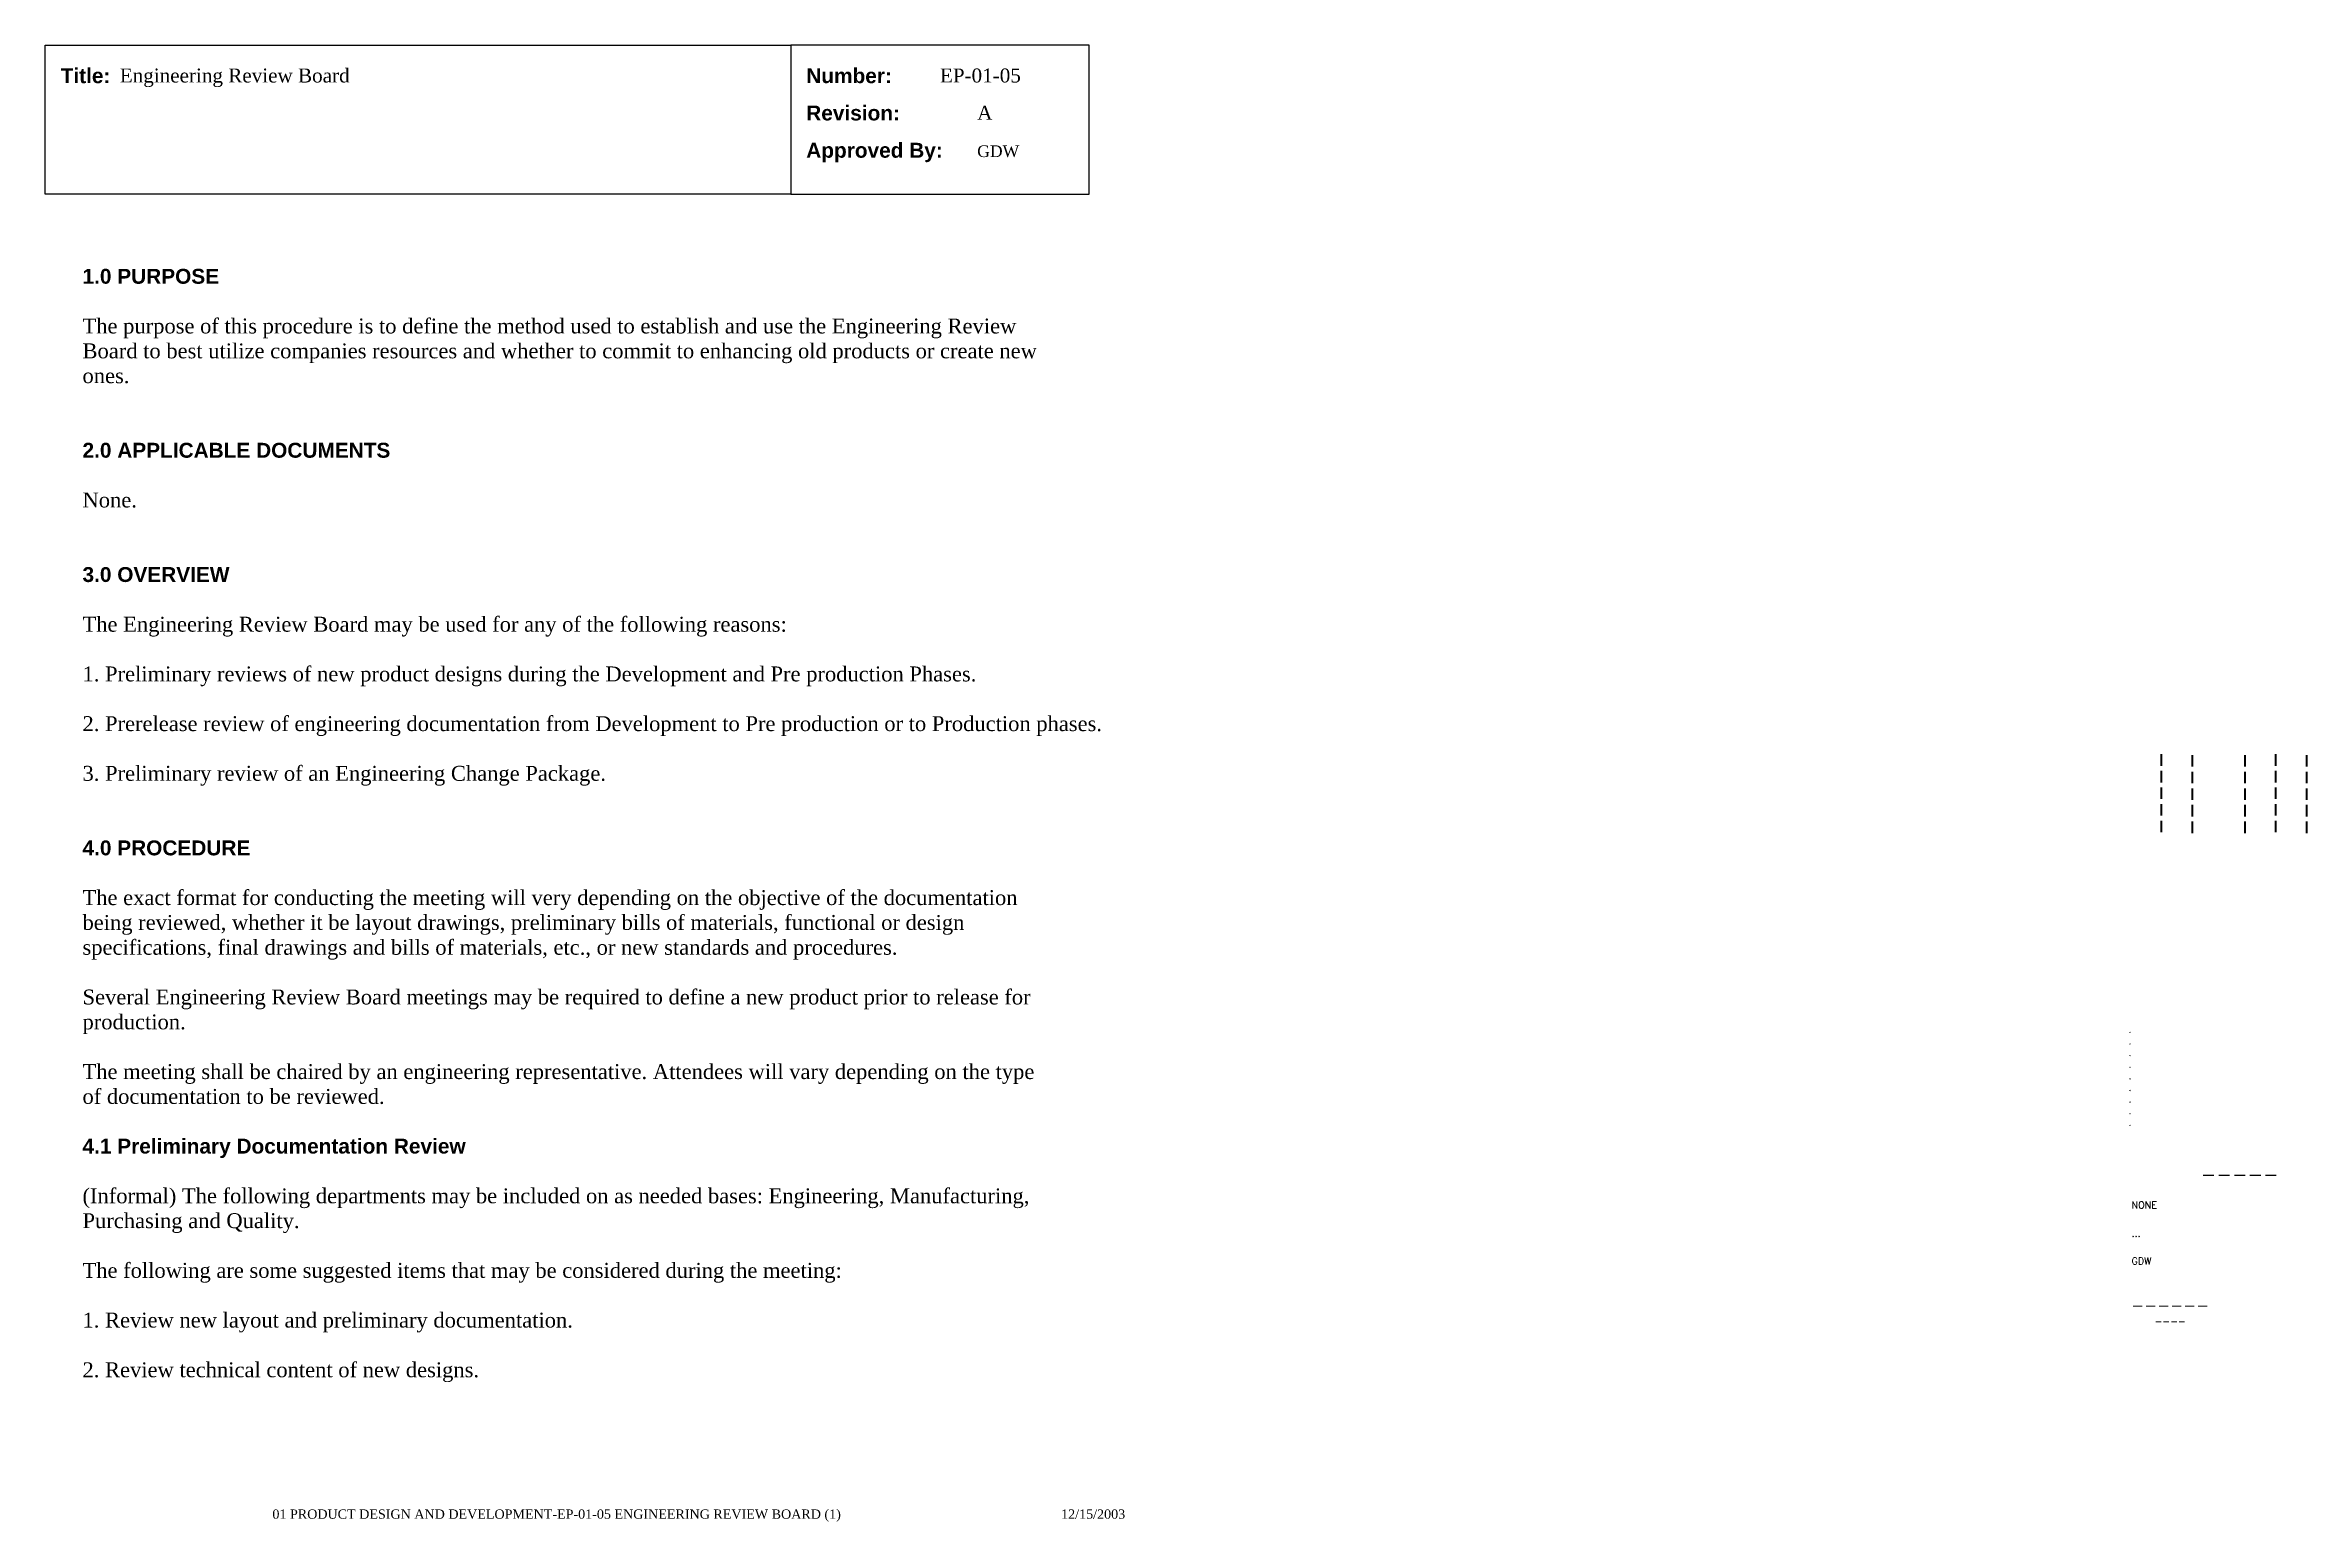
# Paper-space layout 'EP-01-05 Engineering Review Board (1)' of a CAD drawing. Header units: inches. Extents: x 1 to 31.3, y 0.2 to 20.
import ezdxf
from ezdxf.enums import TextEntityAlignment as Align

# ---------------------------------------------------------------- set-up
doc = ezdxf.new("R2010")
doc.units = ezdxf.units.IN
doc.header["$MEASUREMENT"] = 0
doc.layers.add('TitleBlock_Attributes', color=40, linetype='Continuous', plot=False)
doc.layers.add('TitleBlock_Atts_Print', color=1, linetype='Continuous')
doc.styles.get("Standard").update_dxf_attribs({"font": 'simplex.shx'})
doc.styles.add('style1', font='TIMES.TTF')
doc.styles.add('styleAtt', font='TIMES.TTF')
doc.styles.add('TBBIGTEXT', font='complex.shx')

# ---------------------------------------------------------------- blocks, each defined once
blk = doc.blocks.new('Test1')
at = {"layer": 'TitleBlock_Attributes', "style": 'TBBIGTEXT', "width": 0.8}
for tag, p, height in [('SideLine1', (29.492, 9.408), 0.25), ('SideLine2', (29.906, 9.396), 0.25), ('SideLine3', (30.612, 9.396), 0.25), ('SideLine4', (31.026, 9.408), 0.25), ('SideLine5', (31.44, 9.396), 0.25), ('File-Layout', (28.803, 3.641), 0.125)]:
    blk.add_attdef(tag, p, '', height=height, rotation=90, dxfattribs=at)
at = {"layer": 'TitleBlock_Attributes'}
for tag, p, height in [('REV1', (28.947, 6.754), 0.0625), ('REV2', (28.947, 6.598), 0.0625), ('REV3', (28.947, 6.442), 0.0625), ('REV4', (28.947, 6.286), 0.0625), ('REV5', (28.947, 6.13), 0.0625), ('REV6', (28.947, 5.974), 0.0625), ('REV7', (28.947, 5.818), 0.0625), ('REV8', (28.947, 5.662), 0.0625), ('REV9', (28.947, 5.506), 0.0625), ('SCALE', (28.983, 4.394), 0.0938), ('INCHARGE', (28.983, 4.016), 0.0938), ('DRW', (28.983, 3.641), 0.0938)]:
    blk.add_attdef(tag, p, '', height=height, dxfattribs=at)
at = {"layer": 'TitleBlock_Attributes', "style": 'TBBIGTEXT'}
for tag, height, p in [('PROJNUM', 0.188, (30.434, 4.761)), ('DWG_NUM', 0.156, (31.168, 4.127)), ('CUSTOMER', 0.156, (29.501, 3.017)), ('LOCATION', 0.0938, (29.501, 2.835)), ('DESC_1', 0.188, (29.501, 2.412)), ('DESC_2', 0.188, (29.501, 2.1)), ('DESC_3', 0.188, (29.501, 1.787))]:
    blk.add_attdef(tag, text='', height=height, dxfattribs=at).set_placement(p, align=Align.CENTER)
at = {"layer": 'TitleBlock_Attributes'}
blk.add_attdef('DRW_DATE', text='', height=0.0938, dxfattribs=at).set_placement((31.149, 3.648), align=Align.CENTER)

psp = doc.layouts.new('EP-01-05 Engineering Review Board (1)')

# ---------------------------------------------------------------- linework, layer by layer
for points in [[(1, 20), (11, 20), (11, 18), (1, 18)], [(11, 18), (15, 18), (15, 20), (11, 20)]]:
    psp.add_lwpolyline(points, close=True)

# ---------------------------------------------------------------- block references
ref = psp.add_blockref('Test1', (0, 0))
ref.add_attrib('CUSTOMER', '------', dxfattribs={"layer": 'TitleBlock_Attributes', "height": 0.1562, "style": 'TBBIGTEXT'}).set_placement((29.501, 3.017), align=Align.CENTER)
ref.add_attrib('LOCATION', '----', dxfattribs={"layer": 'TitleBlock_Attributes', "height": 0.0938, "style": 'TBBIGTEXT'}).set_placement((29.501, 2.835), align=Align.CENTER)
ref.add_attrib('DESC_1', 'Engineering Review Board', (2, 19.5), dxfattribs={"layer": 'TitleBlock_Atts_Print', "height": 0.1875, "style": 'styleAtt'})
ref.add_attrib('DESC_2', 'EP-01-05', (13, 19.5), dxfattribs={"layer": 'TitleBlock_Atts_Print', "height": 0.1875, "style": 'styleAtt'})
ref.add_attrib('DESC_3', 'A', (13.5, 19), dxfattribs={"layer": 'TitleBlock_Atts_Print', "height": 0.188, "style": 'styleAtt'})
ref.add_attrib('PROJNUM', '-----', dxfattribs={"layer": 'TitleBlock_Attributes', "height": 0.1875, "style": 'TBBIGTEXT'}).set_placement((30.434, 4.761), align=Align.CENTER)
ref.add_attrib('DWG_NUM', 'GDW', (13.5, 18.5), dxfattribs={"layer": 'TitleBlock_Atts_Print', "height": 0.1562, "style": 'styleAtt'})
ref.add_attrib('DRW_DATE', '12/15/2003', dxfattribs={"layer": 'TitleBlock_Atts_Print', "height": 0.125, "style": 'styleAtt'}).set_placement((15.055, 0.232), align=Align.CENTER)
ref.add_attrib('DRW', 'GDW', (28.983, 3.641), dxfattribs={"layer": 'TitleBlock_Attributes', "height": 0.0938})
ref.add_attrib('INCHARGE', '...', (28.983, 4.016), dxfattribs={"layer": 'TitleBlock_Attributes', "height": 0.0938})
ref.add_attrib('SCALE', 'NONE', (28.983, 4.394), dxfattribs={"layer": 'TitleBlock_Attributes', "height": 0.0938})
ref.add_attrib('REV1', '.', (28.947, 6.754), dxfattribs={"layer": 'TitleBlock_Attributes', "height": 0.0625})
ref.add_attrib('REV2', '.', (28.947, 6.598), dxfattribs={"layer": 'TitleBlock_Attributes', "height": 0.0625})
ref.add_attrib('REV3', '.', (28.947, 6.442), dxfattribs={"layer": 'TitleBlock_Attributes', "height": 0.0625})
ref.add_attrib('REV4', '.', (28.947, 6.286), dxfattribs={"layer": 'TitleBlock_Attributes', "height": 0.0625})
ref.add_attrib('REV5', '.', (28.947, 6.13), dxfattribs={"layer": 'TitleBlock_Attributes', "height": 0.0625})
ref.add_attrib('REV6', '.', (28.947, 5.974), dxfattribs={"layer": 'TitleBlock_Attributes', "height": 0.0625})
ref.add_attrib('REV7', '.', (28.947, 5.818), dxfattribs={"layer": 'TitleBlock_Attributes', "height": 0.0625})
ref.add_attrib('REV8', '.', (28.947, 5.662), dxfattribs={"layer": 'TitleBlock_Attributes', "height": 0.0625})
ref.add_attrib('REV9', '.', (28.947, 5.506), dxfattribs={"layer": 'TitleBlock_Attributes', "height": 0.0625})
ref.add_attrib('SideLine1', '-----', (29.492, 9.408), dxfattribs={"layer": 'TitleBlock_Attributes', "height": 0.25, "rotation": 90, "style": 'TBBIGTEXT', "width": 0.8})
ref.add_attrib('SideLine2', '-----', (29.906, 9.396), dxfattribs={"layer": 'TitleBlock_Attributes', "height": 0.25, "rotation": 90, "style": 'TBBIGTEXT', "width": 0.8})
ref.add_attrib('SideLine3', '-----', (30.612, 9.396), dxfattribs={"layer": 'TitleBlock_Attributes', "height": 0.25, "rotation": 90, "style": 'TBBIGTEXT', "width": 0.8})
ref.add_attrib('SideLine4', '-----', (31.026, 9.408), dxfattribs={"layer": 'TitleBlock_Attributes', "height": 0.25, "rotation": 90, "style": 'TBBIGTEXT', "width": 0.8})
ref.add_attrib('SideLine5', '-----', (31.44, 9.396), dxfattribs={"layer": 'TitleBlock_Attributes', "height": 0.25, "rotation": 90, "style": 'TBBIGTEXT', "width": 0.8})
ref.add_attrib('File-Layout', '01 PRODUCT DESIGN AND DEVELOPMENT-EP-01-05 ENGINEERING REVIEW BOARD (1)', dxfattribs={"layer": 'TitleBlock_Atts_Print', "height": 0.125, "style": 'styleAtt'}).set_placement((7.859, 0.232), align=Align.CENTER)

# ---------------------------------------------------------------- texts
at = {"color": 5, "char_height": 0.2, "width": 2, "attachment_point": 1, "line_spacing_factor": 1.5, "style": 'style1'}
for s, insert in [('{\\fArial|b1|i0|c0|p34;Title:}', (1.207, 19.691)), ('{\\fArial|b1|i0|c0|p34;Number:\\PRevision:\\PApproved By:}', (11.207, 19.691))]:
    psp.add_mtext(s, dxfattribs=dict(at, insert=insert))
at = {"color": 5, "insert": (1.5, 17), "char_height": 0.2, "width": 13, "attachment_point": 1, "style": 'style1'}
psp.add_mtext('{\\fArial|b1|i0|c0|p34;1.0 PURPOSE\\P\\P}The purpose of this procedure is to define the method used to establish and use the Engineering Review Board to best utilize companies resources and whether to commit to enhancing old products or create new ones.\\P\\P\\P{\\fArial|b1|i0|c0|p34;2.0 APPLICABLE DOCUMENTS\\P\\P}None.\\P\\P\\P{\\fArial|b1|i0|c0|p34;3.0 OVERVIEW\\P\\P}The Engineering Review Board may be used for any of the following reasons:\\P\\P1. Preliminary reviews of new product designs during the Development and Pre production Phases.\\P\\P2. Prerelease review of engineering documentation from Development to Pre production or to Production phases.\\P\\P3. Preliminary review of an Engineering Change Package.\\P\\P\\P{\\fArial|b1|i0|c0|p34;4.0 PROCEDURE\\P\\P}The exact format for conducting the meeting will very depending on the objective of the documentation being reviewed, whether it be layout drawings, preliminary bills of materials, functional or design specifications, final drawings and bills of materials, etc., or new standards and procedures.\\P\\PSeveral Engineering Review Board meetings may be required to define a new product prior to release for production.\\P\\PThe meeting shall be chaired by an engineering representative. Attendees will vary depending on the type of documentation to be reviewed.\\P\\P{\\fArial|b1|i0|c0|p34;4.1 Preliminary Documentation Review\\P\\P}(Informal) The following departments may be included on as needed bases: Engineering, Manufacturing, Purchasing and Quality.\\P\\PThe following are some suggested items that may be considered during the meeting:\\P\\P1. Review new layout and preliminary documentation.\\P\\P2. Review technical content of new designs.', dxfattribs=at)

doc.saveas('drawing.dxf')
